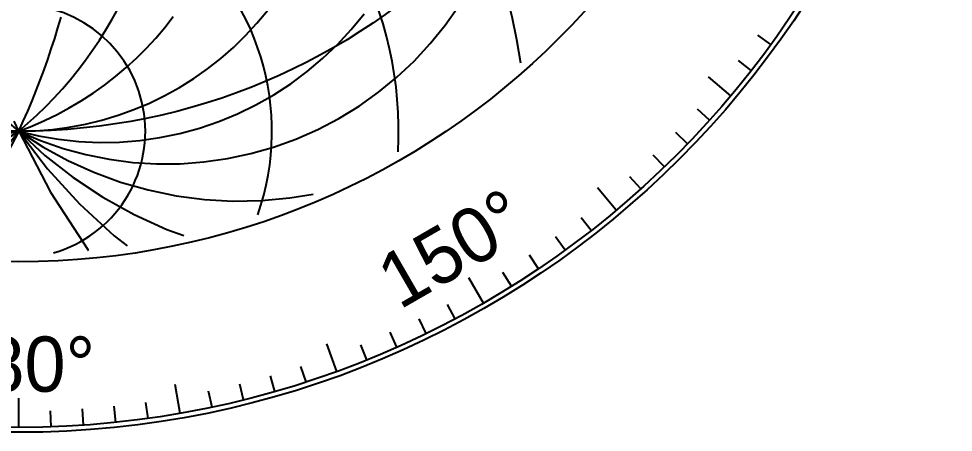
# Model space of a CAD drawing. Header units: metres. Extents: x -58 to 58, y -58 to 58.
# Drawn here: x 0 to 57.5, y -57.5 to -32 of the extents above; entities that cross this region are included whole.
import ezdxf
from ezdxf.enums import TextEntityAlignment as Align

# ---------------------------------------------------------------- set-up
doc = ezdxf.new("R2010")
doc.units = ezdxf.units.M
for name, color, linetype in [('CUT_REFERENCE', 1, 'Continuous'), ('ENGRAVE_AWA', 4, 'Continuous'), ('ENGRAVE_COMPASS', 7, 'Continuous'), ('ENGRAVE_TEXT', 7, 'Continuous')]:
    doc.layers.add(name, color=color, linetype=linetype)

msp = doc.modelspace()

# ---------------------------------------------------------------- linework, layer by layer
at = {"layer": 'CUT_REFERENCE'}
for radius in [57.5, 47]:
    msp.add_circle((0, 0), radius, dxfattribs=at)
at = {"layer": 'ENGRAVE_AWA'}
for p, q in [((5.751, -32.063), (6.114, -31.404)), ((14.659, -32.306), (15.321, -31.508)), ((26.241, -32.424), (27.081, -31.228)), ((2.415, -32.59), (2.604, -31.935)), ((5.37, -32.711), (5.751, -32.063)), ((8.985, -32.567), (9.513, -31.891)), ((20.455, -32.691), (21.246, -31.72)), ((2.216, -33.242), (2.415, -32.59)), ((4.969, -33.347), (5.37, -32.711)), ((8.429, -33.222), (8.985, -32.567)), ((13.956, -33.068), (14.659, -32.306)), ((19.605, -33.612), (20.455, -32.691)), ((25.321, -33.561), (26.241, -32.424)), ((2.007, -33.891), (2.216, -33.242)), ((4.549, -33.972), (4.969, -33.347)), ((7.847, -33.852), (8.429, -33.222)), ((13.213, -33.792), (13.956, -33.068)), ((1.79, -34.537), (2.007, -33.891)), ((7.239, -34.459), (7.847, -33.852)), ((12.432, -34.475), (13.213, -33.792)), ((18.7, -34.478), (19.605, -33.612)), ((24.326, -34.632), (25.321, -33.561)), ((4.111, -34.583), (4.549, -33.972)), ((6.607, -35.039), (7.239, -34.459)), ((11.617, -35.115), (12.432, -34.475)), ((17.743, -35.286), (18.7, -34.478)), ((1.562, -35.179), (1.79, -34.537)), ((3.656, -35.182), (4.111, -34.583)), ((5.951, -35.593), (6.607, -35.039)), ((23.261, -35.633), (24.326, -34.632)), ((1.325, -35.819), (1.562, -35.179)), ((3.182, -35.766), (3.656, -35.182)), ((5.272, -36.119), (5.951, -35.593)), ((10.768, -35.711), (11.617, -35.115)), ((16.737, -36.033), (17.743, -35.286)), ((22.129, -36.56), (23.261, -35.633)), ((1.079, -36.454), (1.325, -35.819)), ((2.692, -36.337), (3.182, -35.766)), ((4.573, -36.616), (5.272, -36.119)), ((9.889, -36.262), (10.768, -35.711)), ((15.688, -36.716), (16.737, -36.033)), ((0.823, -37.086), (1.079, -36.454)), ((2.185, -36.893), (2.692, -36.337)), ((3.853, -37.085), (4.573, -36.616)), ((8.049, -37.218), (8.982, -36.764)), ((8.982, -36.764), (9.889, -36.262)), ((14.597, -37.332), (15.688, -36.716)), ((20.938, -37.407), (22.129, -36.56)), ((0.558, -37.714), (0.823, -37.086)), ((1.662, -37.433), (2.185, -36.893)), ((3.115, -37.523), (3.853, -37.085)), ((7.094, -37.621), (8.049, -37.218)), ((13.471, -37.88), (14.597, -37.332)), ((0.284, -38.338), (0.558, -37.714)), ((1.123, -37.958), (1.662, -37.433)), ((1.587, -38.305), (2.359, -37.93)), ((2.359, -37.93), (3.115, -37.523)), ((6.118, -37.973), (7.094, -37.621)), ((12.313, -38.357), (13.471, -37.88)), ((19.692, -38.172), (20.938, -37.407)), ((0, -38.958), (-0.569, -38.466)), ((0, -38.958), (-0.284, -38.338)), ((0, -38.958), (0.284, -38.338)), ((0, -38.958), (0.569, -38.466)), ((0.569, -38.466), (1.123, -37.958)), ((0.8, -38.648), (1.587, -38.305)), ((3.098, -38.71), (4.118, -38.518)), ((4.118, -38.518), (5.125, -38.272)), ((5.125, -38.272), (6.118, -37.973)), ((11.127, -38.761), (12.313, -38.357)), ((18.396, -38.849), (19.692, -38.172)), ((0, -38.958), (-1.959, -42.702)), ((0, -38.958), (-1.771, -41.27)), ((0, -38.958), (-1.477, -39.913)), ((0, -38.958), (-1.219, -39.245)), ((0, -38.958), (0.8, -38.648)), ((0, -38.958), (1.037, -38.931)), ((0, -38.958), (1.959, -42.702)), ((0, -38.958), (1.771, -41.27)), ((0, -38.958), (1.616, -40.45)), ((0, -38.958), (1.477, -39.913)), ((0, -38.958), (1.345, -39.531)), ((0, -38.958), (1.219, -39.245)), ((1.037, -38.931), (2.071, -38.848)), ((2.071, -38.848), (3.098, -38.71)), ((8.692, -39.344), (9.918, -39.09)), ((9.918, -39.09), (11.127, -38.761)), ((17.058, -39.438), (18.396, -38.849)), ((1.219, -39.245), (2.454, -39.455)), ((1.345, -39.531), (2.726, -40.01)), ((2.454, -39.455), (3.7, -39.588)), ((3.7, -39.588), (4.951, -39.644)), ((4.951, -39.644), (6.203, -39.621)), ((6.203, -39.621), (7.452, -39.522)), ((7.452, -39.522), (8.692, -39.344)), ((15.683, -39.934), (17.058, -39.438)), ((1.477, -39.913), (3.02, -40.756)), ((2.726, -40.01), (4.137, -40.395)), ((14.277, -40.335), (15.683, -39.934)), ((1.616, -40.45), (3.346, -41.809)), ((3.02, -40.756), (4.621, -41.482)), ((4.137, -40.395), (5.57, -40.683)), ((5.57, -40.683), (7.02, -40.873)), ((11.399, -40.847), (12.847, -40.64)), ((12.847, -40.64), (14.277, -40.335)), ((1.771, -41.27), (3.734, -43.422)), ((7.02, -40.873), (8.479, -40.964)), ((8.479, -40.964), (9.941, -40.955)), ((9.941, -40.955), (11.399, -40.847)), ((3.346, -41.809), (5.179, -43.025)), ((4.621, -41.482), (6.271, -42.088)), ((6.271, -42.088), (7.962, -42.571)), ((1.959, -42.702), (4.253, -46.25)), ((5.179, -43.025), (7.104, -44.091)), ((7.962, -42.571), (9.683, -42.927)), ((9.683, -42.927), (11.427, -43.156)), ((14.94, -43.223), (16.691, -43.062)), ((16.691, -43.062), (18.124, -42.823)), ((3.734, -43.422), (5.874, -45.398)), ((11.427, -43.156), (13.182, -43.254)), ((13.182, -43.254), (14.94, -43.223)), ((7.104, -44.091), (9.107, -45)), ((5.874, -45.398), (6.675, -46.018)), ((9.107, -45), (10.155, -45.378)), ((4.253, -46.25), (4.293, -46.301))]:
    msp.add_line(p, q, dxfattribs=at)
msp.add_circle((0, 0), 38.958, dxfattribs=at)
for radius, start, end in [(31.167, 7.73549, 172.26451), (23.375, 356.91217, 183.08783), (15.583, 340.68265, 199.31735), (7.792, 285.92947, 254.07053)]:
    msp.add_arc((0, -38.958), radius, start, end, dxfattribs=at)
at = {"layer": 'ENGRAVE_COMPASS'}
for p, q in [((46.276, -33.621), (45.467, -33.034)), ((45.074, -35.216), (44.286, -34.6)), ((43.818, -36.767), (42.439, -35.61)), ((42.508, -38.274), (41.765, -37.605)), ((41.146, -39.734), (40.427, -39.04)), ((39.734, -41.146), (39.04, -40.427)), ((38.274, -42.508), (37.605, -41.765)), ((36.767, -43.818), (35.61, -42.439)), ((35.216, -45.074), (34.6, -44.286)), ((33.621, -46.276), (33.034, -45.467)), ((31.986, -47.421), (31.427, -46.592)), ((30.311, -48.508), (29.781, -47.66)), ((28.6, -49.537), (27.7, -47.978)), ((26.854, -50.505), (26.384, -49.622)), ((25.075, -51.411), (24.636, -50.512)), ((23.265, -52.255), (22.859, -51.341)), ((19.564, -53.75), (18.948, -52.059)), ((21.427, -53.035), (21.053, -52.108)), ((17.676, -54.4), (17.367, -53.449)), ((15.766, -54.984), (15.491, -54.023)), ((9.933, -56.331), (9.62, -54.558)), ((13.838, -55.501), (13.596, -54.531)), ((11.893, -55.95), (11.685, -54.972)), ((0, -57.2), (0, -55.4)), ((7.961, -56.643), (7.822, -55.653)), ((1.996, -57.165), (1.961, -56.166)), ((3.99, -57.061), (3.92, -56.063)), ((5.979, -56.887), (5.874, -55.892))]:
    msp.add_line(p, q, dxfattribs=at)
msp.add_circle((0, 0), 57.2, dxfattribs=at)

# ---------------------------------------------------------------- texts
at = {"layer": 'ENGRAVE_TEXT'}
msp.add_text('150°', height=3.4, rotation=30, dxfattribs=at).set_placement((26.65, -46.159), align=Align.MIDDLE_CENTER)
msp.add_text('180°', height=3.4, dxfattribs=at).set_placement((0, -53.3), align=Align.MIDDLE_CENTER)

doc.saveas('drawing.dxf')
